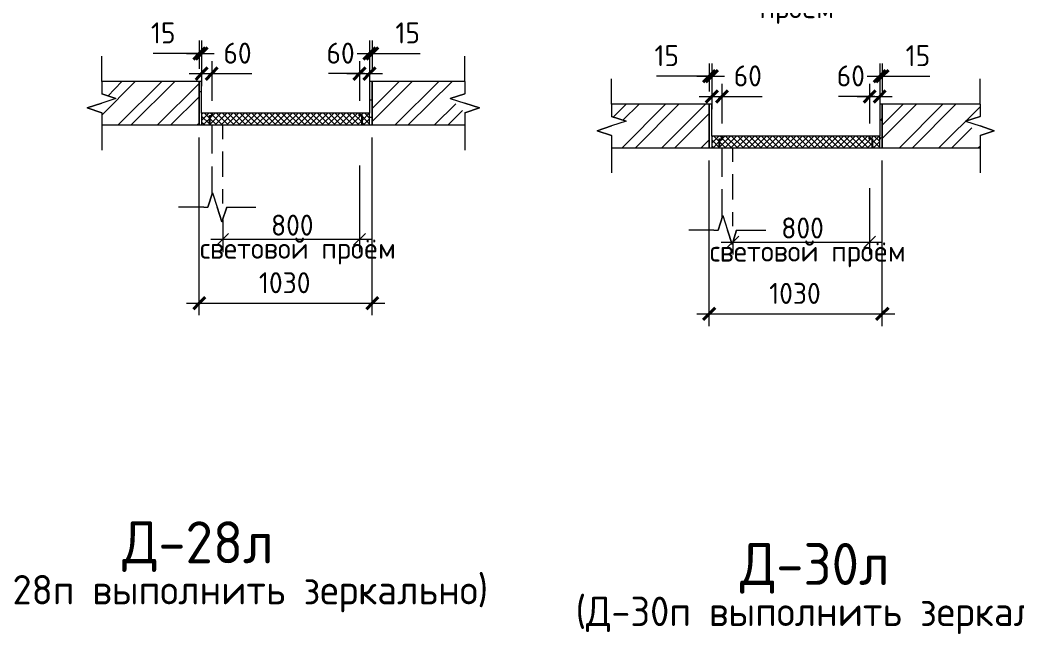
# Model space of a CAD drawing. Header units: millimetres. Extents: x -11345 to 411485, y -9810 to 73012.
# Drawn here: x -3405.1 to -3286.3, y 70207 to 70280.1 of the extents above; entities that cross this region are included whole.
import ezdxf

# ---------------------------------------------------------------- set-up
doc = ezdxf.new("R2010")
doc.units = ezdxf.units.MM
for name, color, linetype in [('PDF _0', 7, 'Continuous'), ('PDF _Аннотация', 7, 'Continuous'), ('PDF _Линии', 7, 'Continuous'), ('PDF _Размеры', 7, 'Continuous'), ('PDF _Размеры-50', 7, 'Continuous'), ('PDF _Текст', 7, 'Continuous'), ('PDF _Узлы', 7, 'Continuous')]:
    doc.layers.add(name, color=color, linetype=linetype)
doc.styles.add('PDF GOST Common', font='GOST_Common.ttf')

msp = doc.modelspace()

# ---------------------------------------------------------------- linework, layer by layer
at = {"layer": 'PDF _0', "lineweight": 20}
for points in [[(-3381.64156, 70253.27582), (-3380.24457, 70254.67281)], [(-3363.94634, 70254.67281), (-3365.34333, 70253.27582)], [(-3320.8936, 70252.97948), (-3319.45427, 70254.37648)], [(-3303.15604, 70254.37648), (-3304.55303, 70252.97948)]]:
    msp.add_lwpolyline(points, dxfattribs=at)
at = {"layer": 'PDF _Аннотация', "lineweight": 20}
for points in [[(-3395.35748, 70272.79136), (-3395.35748, 70275.79701)], [(-3352.09307, 70272.79136), (-3352.09307, 70275.79701)], [(-3334.60951, 70270.08205), (-3334.60951, 70273.0877)], [(-3290.71011, 70270.08205), (-3290.71011, 70273.0877)], [(-3393.66416, 70270.75938), (-3395.35748, 70271.30971), (-3393.66416, 70270.75938), (-3395.35748, 70270.20905), (-3397.09314, 70269.65872), (-3395.35748, 70269.06605), (-3397.09314, 70269.65872), (-3395.35748, 70270.20905)], [(-3353.82873, 70270.75938), (-3352.09307, 70271.30971), (-3353.82873, 70270.75938), (-3352.09307, 70270.20905), (-3350.35742, 70269.65872), (-3352.09307, 70269.06605), (-3350.35742, 70269.65872), (-3352.09307, 70270.20905)], [(-3332.87386, 70268.05006), (-3334.60951, 70268.60039), (-3332.87386, 70268.05006), (-3334.60951, 70267.49973), (-3336.34517, 70266.90707), (-3334.60951, 70266.35674), (-3336.34517, 70266.90707), (-3334.60951, 70267.49973)], [(-3292.44577, 70268.05006), (-3290.71011, 70268.60039), (-3292.44577, 70268.05006), (-3290.71011, 70267.49973), (-3289.01679, 70266.90707), (-3290.71011, 70266.35674), (-3289.01679, 70266.90707), (-3290.71011, 70267.49973)], [(-3395.35748, 70267.62673), (-3395.35748, 70264.62108)], [(-3352.09307, 70267.62673), (-3352.09307, 70264.62108)], [(-3334.60951, 70264.87508), (-3334.60951, 70261.91176)], [(-3290.71011, 70264.87508), (-3290.71011, 70261.91176)], [(-3382.14956, 70259.54111), (-3382.69989, 70257.80545), (-3382.14956, 70259.54111), (-3381.59923, 70257.80545), (-3381.0489, 70256.0698), (-3380.45624, 70257.80545), (-3381.0489, 70256.0698), (-3381.59923, 70257.80545)], [(-3383.20789, 70257.80545), (-3386.21353, 70257.80545)], [(-3379.99057, 70257.80545), (-3376.98492, 70257.80545)], [(-3321.35926, 70256.83179), (-3321.90959, 70255.09614), (-3321.35926, 70256.83179), (-3320.80893, 70255.09614), (-3320.2586, 70253.36048), (-3319.70827, 70255.09614), (-3320.2586, 70253.36048), (-3320.80893, 70255.09614)], [(-3322.41759, 70255.09614), (-3325.42324, 70255.09614)], [(-3319.24261, 70255.09614), (-3316.23696, 70255.09614)]]:
    msp.add_lwpolyline(points, dxfattribs=at)
at = {"layer": 'PDF _Линии', "lineweight": 9}
for points in [[(-3395.35748, 70267.62673), (-3383.75822, 70267.62673), (-3383.75822, 70272.79136), (-3395.35748, 70272.79136)], [(-3383.46188, 70269.02372), (-3383.46188, 70272.79136), (-3383.75822, 70272.79136), (-3383.75822, 70267.62673), (-3383.46188, 70267.62673)], [(-3363.43834, 70267.62673), (-3363.14201, 70267.62673), (-3363.14201, 70272.79136), (-3363.43834, 70272.79136), (-3363.43834, 70269.02372)], [(-3352.09307, 70272.79136), (-3363.14201, 70272.79136), (-3363.14201, 70267.62673), (-3352.09307, 70267.62673)], [(-3334.60951, 70264.87508), (-3322.96792, 70264.87508), (-3322.96792, 70270.08205), (-3334.60951, 70270.08205)], [(-3322.67159, 70266.27207), (-3322.67159, 70270.08205), (-3322.96792, 70270.08205), (-3322.96792, 70264.87508), (-3322.67159, 70264.87508)], [(-3302.64804, 70264.87508), (-3302.35171, 70264.87508), (-3302.35171, 70270.08205), (-3302.64804, 70270.08205), (-3302.64804, 70266.27207)], [(-3290.71011, 70270.08205), (-3302.35171, 70270.08205), (-3302.35171, 70264.87508), (-3290.71011, 70264.87508)]]:
    msp.add_lwpolyline(points, dxfattribs=at)
for points in [[(-3382.53056, 70267.62673), (-3382.53056, 70268.72739), (-3382.23423, 70268.72739), (-3382.23423, 70269.02372), (-3383.46188, 70269.02372), (-3383.46188, 70267.62673)], [(-3364.36967, 70267.62673), (-3364.36967, 70268.68506), (-3364.666, 70268.68506), (-3364.666, 70269.02372), (-3382.19189, 70269.02372), (-3382.19189, 70268.68506), (-3382.48822, 70268.68506), (-3382.48822, 70267.62673)], [(-3364.32733, 70267.62673), (-3363.43834, 70267.62673), (-3363.43834, 70269.02372), (-3364.62367, 70269.02372), (-3364.62367, 70268.72739), (-3364.32733, 70268.72739)], [(-3321.78259, 70264.87508), (-3321.78259, 70265.97574), (-3321.48626, 70265.97574), (-3321.48626, 70266.27207), (-3322.67159, 70266.27207), (-3322.67159, 70264.87508)], [(-3303.57937, 70264.87508), (-3303.57937, 70265.93341), (-3303.91803, 70265.93341), (-3303.91803, 70266.27207), (-3321.44393, 70266.27207), (-3321.44393, 70265.93341), (-3321.74026, 70265.93341), (-3321.74026, 70264.87508)], [(-3303.53703, 70264.87508), (-3302.64804, 70264.87508), (-3302.64804, 70266.27207), (-3303.8757, 70266.27207), (-3303.8757, 70265.97574), (-3303.53703, 70265.97574)]]:
    msp.add_lwpolyline(points, close=True, dxfattribs=at)
at = {"layer": 'PDF _Линии', "lineweight": 20}
for points in [[(-3382.23423, 70267.62673), (-3382.23423, 70264.19775)], [(-3380.9219, 70265.93341), (-3380.9219, 70267.62673)], [(-3380.9219, 70261.4461), (-3380.9219, 70264.45175)], [(-3321.48626, 70264.87508), (-3321.48626, 70261.4461)], [(-3320.17393, 70263.22409), (-3320.17393, 70264.87508)], [(-3382.23423, 70262.67376), (-3382.23423, 70259.24478)], [(-3320.17393, 70258.73678), (-3320.17393, 70261.74243)], [(-3380.9219, 70258.27112), (-3380.9219, 70259.96444)], [(-3321.48626, 70259.96444), (-3321.48626, 70256.53546)], [(-3320.17393, 70255.5618), (-3320.17393, 70257.21279)]]:
    msp.add_lwpolyline(points, dxfattribs=at)
at = {"layer": 'PDF _Размеры', "lineweight": 20}
for points in [[(-3364.62367, 70262.80076), (-3364.62367, 70252.47149)], [(-3303.8757, 70260.09144), (-3303.8757, 70252.17516)], [(-3380.9219, 70256.3238), (-3380.9219, 70252.47149)], [(-3382.36122, 70253.99548), (-3380.9219, 70253.99548), (-3364.62367, 70253.99548), (-3363.22667, 70253.99548)], [(-3321.57093, 70253.65681), (-3320.17393, 70253.65681), (-3303.8757, 70253.65681), (-3302.43637, 70253.65681)], [(-3320.17393, 70253.57215), (-3320.17393, 70252.17516)]]:
    msp.add_lwpolyline(points, dxfattribs=at)
at = {"layer": 'PDF _Размеры-50', "lineweight": 20}
for points in [[(-3383.75822, 70277.65967), (-3383.75822, 70276.13568), (-3383.75822, 70274.31536)], [(-3383.46188, 70277.65967), (-3383.46188, 70276.13568), (-3383.46188, 70274.31536), (-3383.46188, 70273.72269), (-3383.46188, 70272.24103)], [(-3363.43834, 70277.65967), (-3363.43834, 70276.13568), (-3363.43834, 70274.31536), (-3363.43834, 70273.72269), (-3363.43834, 70272.24103)], [(-3363.14201, 70277.65967), (-3363.14201, 70276.13568), (-3363.14201, 70274.31536)], [(-3383.58888, 70276.13568), (-3386.5522, 70276.13568), (-3389.21918, 70276.13568)], [(-3385.23987, 70276.13568), (-3381.93789, 70276.13568)], [(-3364.92, 70276.13568), (-3361.61802, 70276.13568)], [(-3363.26901, 70276.13568), (-3360.13636, 70276.13568), (-3357.42704, 70276.13568)], [(-3382.23423, 70275.20435), (-3382.23423, 70273.72269), (-3382.23423, 70270.50538)], [(-3364.62367, 70275.20435), (-3364.62367, 70273.72269), (-3364.62367, 70270.50538)], [(-3322.96792, 70274.95035), (-3322.96792, 70273.42636), (-3322.96792, 70271.60604)], [(-3322.67159, 70274.95035), (-3322.67159, 70273.42636), (-3322.67159, 70271.60604), (-3322.67159, 70271.01338), (-3322.67159, 70269.48938)], [(-3302.64804, 70274.95035), (-3302.64804, 70273.42636), (-3302.64804, 70271.60604), (-3302.64804, 70271.01338), (-3302.64804, 70269.48938)], [(-3302.35171, 70274.95035), (-3302.35171, 70273.42636), (-3302.35171, 70271.60604)], [(-3384.94354, 70273.72269), (-3380.75257, 70273.72269)], [(-3382.82689, 70273.72269), (-3380.62557, 70273.72269), (-3377.45059, 70273.72269)], [(-3364.031, 70273.72269), (-3365.174, 70273.72269), (-3368.34898, 70273.72269)], [(-3366.14766, 70273.72269), (-3361.91435, 70273.72269)], [(-3322.79858, 70273.42636), (-3326.56623, 70273.42636), (-3329.27555, 70273.42636)], [(-3324.44957, 70273.42636), (-3321.14759, 70273.42636)], [(-3304.17203, 70273.42636), (-3300.87005, 70273.42636)], [(-3302.52104, 70273.42636), (-3299.34606, 70273.42636), (-3296.67908, 70273.42636)], [(-3321.48626, 70272.49503), (-3321.48626, 70271.01338), (-3321.48626, 70267.79606)], [(-3303.8757, 70272.49503), (-3303.8757, 70271.01338), (-3303.8757, 70267.79606)], [(-3324.15324, 70271.01338), (-3319.96227, 70271.01338)], [(-3322.07892, 70271.01338), (-3319.83527, 70271.01338), (-3316.66029, 70271.01338)], [(-3303.2407, 70271.01338), (-3304.3837, 70271.01338), (-3307.55868, 70271.01338)], [(-3305.35736, 70271.01338), (-3301.16638, 70271.01338)], [(-3383.75822, 70244.9362), (-3383.75822, 70246.37552), (-3383.75822, 70266.10274)], [(-3363.14201, 70244.9362), (-3363.14201, 70246.37552), (-3363.14201, 70266.10274)], [(-3322.96792, 70243.62387), (-3322.96792, 70245.10553), (-3322.96792, 70263.39342)], [(-3302.35171, 70243.62387), (-3302.35171, 70245.10553), (-3302.35171, 70263.39342)], [(-3385.23987, 70246.37552), (-3361.61802, 70246.37552)], [(-3324.44957, 70245.10553), (-3300.87005, 70245.10553)]]:
    msp.add_lwpolyline(points, dxfattribs=at)
at = {"layer": 'PDF _Размеры-50', "lineweight": 40}
for points in [[(-3384.43555, 70275.41602), (-3383.75822, 70276.13568), (-3383.03855, 70276.85534)], [(-3384.13921, 70275.41602), (-3383.46188, 70276.13568), (-3382.74222, 70276.85534)], [(-3364.158, 70275.41602), (-3363.43834, 70276.13568), (-3362.71868, 70276.85534)], [(-3363.81934, 70275.41602), (-3363.14201, 70276.13568), (-3362.42235, 70276.85534)], [(-3384.13921, 70273.00303), (-3383.46188, 70273.72269), (-3382.74222, 70274.44235)], [(-3382.95389, 70273.00303), (-3382.23423, 70273.72269), (-3381.5569, 70274.44235)], [(-3365.34333, 70273.00303), (-3364.62367, 70273.72269), (-3363.94634, 70274.44235)], [(-3364.158, 70273.00303), (-3363.43834, 70273.72269), (-3362.71868, 70274.44235)], [(-3323.68758, 70272.7067), (-3322.96792, 70273.42636), (-3322.24825, 70274.14602)], [(-3323.39125, 70272.7067), (-3322.67159, 70273.42636), (-3321.95192, 70274.14602)], [(-3303.3677, 70272.7067), (-3302.64804, 70273.42636), (-3301.97071, 70274.14602)], [(-3303.07137, 70272.7067), (-3302.35171, 70273.42636), (-3301.63205, 70274.14602)], [(-3323.39125, 70270.29371), (-3322.67159, 70271.01338), (-3321.95192, 70271.73304)], [(-3322.16359, 70270.29371), (-3321.48626, 70271.01338), (-3320.7666, 70271.73304)], [(-3304.55303, 70270.29371), (-3303.8757, 70271.01338), (-3303.15604, 70271.73304)], [(-3303.3677, 70270.29371), (-3302.64804, 70271.01338), (-3301.97071, 70271.73304)], [(-3384.43555, 70245.65586), (-3383.75822, 70246.37552), (-3383.03855, 70247.09519)], [(-3363.81934, 70245.65586), (-3363.14201, 70246.37552), (-3362.42235, 70247.09519)], [(-3323.68758, 70244.38587), (-3322.96792, 70245.10553), (-3322.24825, 70245.82519)], [(-3303.07137, 70244.38587), (-3302.35171, 70245.10553), (-3301.63205, 70245.82519)]]:
    msp.add_lwpolyline(points, dxfattribs=at)
at = {"layer": 'PDF _Узлы', "lineweight": 9}
for points in [[(-3395.35748, 70268.76972), (-3391.37817, 70272.79136)], [(-3394.63782, 70271.05571), (-3392.94449, 70272.79136)], [(-3393.41016, 70267.62673), (-3388.20319, 70272.79136)], [(-3391.84383, 70267.62673), (-3386.63687, 70272.79136)], [(-3388.71119, 70267.62673), (-3383.75822, 70272.53737)], [(-3363.14201, 70269.57405), (-3359.92469, 70272.79136)], [(-3363.14201, 70272.7067), (-3363.05734, 70272.79136)], [(-3363.14201, 70268.00773), (-3358.35837, 70272.79136)], [(-3360.39036, 70267.62673), (-3355.18339, 70272.79136)], [(-3358.82403, 70267.62673), (-3353.61707, 70272.79136)], [(-3387.10253, 70267.62673), (-3383.75822, 70270.97104)], [(-3383.75822, 70271.60604), (-3383.46188, 70271.60604)], [(-3363.43834, 70270.59004), (-3363.14201, 70270.59004)], [(-3355.69139, 70267.62673), (-3353.1514, 70270.12438)], [(-3334.44018, 70268.51572), (-3332.87386, 70270.08205)], [(-3333.33952, 70264.87508), (-3328.17489, 70270.08205)], [(-3333.25485, 70268.17706), (-3331.30753, 70270.08205)], [(-3331.7732, 70264.87508), (-3326.60856, 70270.08205)], [(-3328.64055, 70264.87508), (-3323.43358, 70270.08205)], [(-3322.71392, 70269.91272), (-3322.67159, 70269.91272)], [(-3302.35171, 70267.5844), (-3299.85406, 70270.08205)], [(-3302.35171, 70266.01807), (-3298.28773, 70270.08205)], [(-3300.31972, 70264.87508), (-3295.15509, 70270.08205)], [(-3298.7534, 70264.87508), (-3293.58876, 70270.08205)], [(-3295.62075, 70264.87508), (-3290.71011, 70269.78572)], [(-3383.46188, 70268.85439), (-3383.29255, 70269.02372)], [(-3383.46188, 70268.13473), (-3382.57289, 70269.02372)], [(-3382.53056, 70267.75373), (-3383.46188, 70268.64272)], [(-3382.53056, 70268.43106), (-3383.12322, 70269.02372)], [(-3381.6839, 70267.62673), (-3382.48822, 70268.38872), (-3382.19189, 70268.68506), (-3381.85323, 70269.02372)], [(-3382.48822, 70267.66906), (-3381.1759, 70269.02372)], [(-3382.23423, 70268.85439), (-3382.40356, 70269.02372)], [(-3381.00657, 70267.62673), (-3382.19189, 70268.81206)], [(-3381.85323, 70267.62673), (-3380.45624, 70269.02372)], [(-3380.2869, 70267.62673), (-3381.6839, 70269.02372)], [(-3381.13357, 70267.62673), (-3379.73657, 70269.02372)], [(-3379.56724, 70267.62673), (-3380.96423, 70269.02372)], [(-3380.45624, 70267.62673), (-3379.05924, 70269.02372)], [(-3378.88991, 70267.62673), (-3380.2869, 70269.02372)], [(-3379.73657, 70267.62673), (-3378.33958, 70269.02372)], [(-3378.17025, 70267.62673), (-3379.56724, 70269.02372)], [(-3379.01691, 70267.62673), (-3377.61992, 70269.02372)], [(-3377.45059, 70267.62673), (-3378.84758, 70269.02372)], [(-3378.33958, 70267.62673), (-3376.90026, 70269.02372)], [(-3376.73093, 70267.62673), (-3378.17025, 70269.02372)], [(-3377.61992, 70267.62673), (-3376.22293, 70269.02372)], [(-3376.0536, 70267.62673), (-3377.45059, 70269.02372)], [(-3376.90026, 70267.62673), (-3375.50327, 70269.02372)], [(-3375.33393, 70267.62673), (-3376.73093, 70269.02372)], [(-3376.1806, 70267.62673), (-3374.7836, 70269.02372)], [(-3374.61427, 70267.62673), (-3376.01126, 70269.02372)], [(-3375.50327, 70267.62673), (-3374.10627, 70269.02372)], [(-3373.93694, 70267.62673), (-3375.33393, 70269.02372)], [(-3374.7836, 70267.62673), (-3373.38661, 70269.02372)], [(-3373.21728, 70267.62673), (-3374.61427, 70269.02372)], [(-3374.06394, 70267.62673), (-3372.66695, 70269.02372)], [(-3372.49762, 70267.62673), (-3373.89461, 70269.02372)], [(-3373.38661, 70267.62673), (-3371.94729, 70269.02372)], [(-3371.77796, 70267.62673), (-3373.21728, 70269.02372)], [(-3372.66695, 70267.62673), (-3371.26996, 70269.02372)], [(-3371.10063, 70267.62673), (-3372.49762, 70269.02372)], [(-3371.94729, 70267.62673), (-3370.5503, 70269.02372)], [(-3370.38096, 70267.62673), (-3371.77796, 70269.02372)], [(-3371.22763, 70267.62673), (-3369.83063, 70269.02372)], [(-3369.6613, 70267.62673), (-3371.05829, 70269.02372)], [(-3370.5503, 70267.62673), (-3369.1533, 70269.02372)], [(-3368.98397, 70267.62673), (-3370.38096, 70269.02372)], [(-3369.83063, 70267.62673), (-3368.43364, 70269.02372)], [(-3368.26431, 70267.62673), (-3369.6613, 70269.02372)], [(-3369.11097, 70267.62673), (-3367.71398, 70269.02372)], [(-3367.54465, 70267.62673), (-3368.94164, 70269.02372)], [(-3368.43364, 70267.62673), (-3366.99432, 70269.02372)], [(-3366.86732, 70267.62673), (-3368.26431, 70269.02372)], [(-3367.71398, 70267.62673), (-3366.31699, 70269.02372)], [(-3366.14766, 70267.62673), (-3367.54465, 70269.02372)], [(-3366.99432, 70267.62673), (-3365.59733, 70269.02372)], [(-3365.42799, 70267.62673), (-3366.82499, 70269.02372)], [(-3366.27466, 70267.62673), (-3364.87766, 70269.02372)], [(-3364.70833, 70267.62673), (-3366.10532, 70269.02372)], [(-3365.59733, 70267.62673), (-3364.539, 70268.68506)], [(-3364.36967, 70267.96539), (-3365.42799, 70269.02372)], [(-3364.666, 70268.98139), (-3364.70833, 70269.02372)], [(-3364.412, 70268.72739), (-3364.62367, 70268.93905)], [(-3364.49667, 70268.72739), (-3364.20033, 70269.02372)], [(-3364.32733, 70268.13473), (-3363.48067, 70269.02372)], [(-3363.43834, 70267.7114), (-3364.32733, 70268.64272)], [(-3363.43834, 70268.43106), (-3363.98867, 70269.02372)], [(-3354.08273, 70267.62673), (-3352.38941, 70269.32005)], [(-3327.07423, 70264.87508), (-3322.96792, 70268.98139)], [(-3302.39404, 70268.89672), (-3302.35171, 70268.89672)], [(-3383.96988, 70267.62673), (-3383.75822, 70267.83839)], [(-3383.12322, 70267.62673), (-3383.46188, 70267.92306)], [(-3383.29255, 70267.62673), (-3382.53056, 70268.34639)], [(-3382.57289, 70267.62673), (-3382.53056, 70267.62673)], [(-3382.40356, 70267.62673), (-3382.48822, 70267.7114)], [(-3364.87766, 70267.62673), (-3364.36967, 70268.09239)], [(-3364.031, 70267.62673), (-3364.32733, 70267.92306)], [(-3364.158, 70267.62673), (-3363.43834, 70268.34639)], [(-3363.48067, 70267.62673), (-3363.43834, 70267.62673)], [(-3363.43834, 70268.55806), (-3363.14201, 70268.55806)], [(-3302.39404, 70268.38872), (-3302.56337, 70268.09239)], [(-3322.67159, 70266.14507), (-3322.54459, 70266.27207)], [(-3322.67159, 70265.42541), (-3321.82492, 70266.27207)], [(-3322.50225, 70264.87508), (-3321.78259, 70265.63707), (-3322.41759, 70266.27207)], [(-3321.74026, 70264.95974), (-3320.42793, 70266.27207)], [(-3321.48626, 70266.0604), (-3321.69792, 70266.27207)], [(-3321.44393, 70265.97574), (-3321.10526, 70266.27207)], [(-3321.10526, 70264.87508), (-3319.70827, 70266.27207)], [(-3319.6236, 70264.87508), (-3321.0206, 70266.27207)], [(-3320.3856, 70264.87508), (-3318.98861, 70266.27207)], [(-3318.90394, 70264.87508), (-3320.30093, 70266.27207)], [(-3319.66594, 70264.87508), (-3318.26895, 70266.27207)], [(-3318.18428, 70264.87508), (-3319.58127, 70266.27207)], [(-3318.98861, 70264.87508), (-3317.59162, 70266.27207)], [(-3317.46462, 70264.87508), (-3318.86161, 70266.27207)], [(-3318.26895, 70264.87508), (-3316.87195, 70266.27207)], [(-3316.78729, 70264.87508), (-3318.18428, 70266.27207)], [(-3317.54928, 70264.87508), (-3316.15229, 70266.27207)], [(-3316.06763, 70264.87508), (-3317.46462, 70266.27207)], [(-3316.87195, 70264.87508), (-3315.47496, 70266.27207)], [(-3315.34796, 70264.87508), (-3316.74495, 70266.27207)], [(-3316.15229, 70264.87508), (-3314.7553, 70266.27207)], [(-3314.67063, 70264.87508), (-3316.06763, 70266.27207)], [(-3315.43263, 70264.87508), (-3314.03564, 70266.27207)], [(-3313.95097, 70264.87508), (-3315.34796, 70266.27207)], [(-3314.71297, 70264.87508), (-3313.31598, 70266.27207)], [(-3313.23131, 70264.87508), (-3314.6283, 70266.27207)], [(-3314.03564, 70264.87508), (-3312.63865, 70266.27207)], [(-3312.51165, 70264.87508), (-3313.90864, 70266.27207)], [(-3313.31598, 70264.87508), (-3311.91898, 70266.27207)], [(-3311.83432, 70264.87508), (-3313.23131, 70266.27207)], [(-3312.59631, 70264.87508), (-3311.19932, 70266.27207)], [(-3311.11466, 70264.87508), (-3312.51165, 70266.27207)], [(-3311.91898, 70264.87508), (-3310.52199, 70266.27207)], [(-3310.39499, 70264.87508), (-3311.79198, 70266.27207)], [(-3311.19932, 70264.87508), (-3309.80233, 70266.27207)], [(-3309.71766, 70264.87508), (-3311.11466, 70266.27207)], [(-3310.47966, 70264.87508), (-3309.08267, 70266.27207)], [(-3308.998, 70264.87508), (-3310.39499, 70266.27207)], [(-3309.76, 70264.87508), (-3308.36301, 70266.27207)], [(-3308.27834, 70264.87508), (-3309.67533, 70266.27207)], [(-3309.08267, 70264.87508), (-3307.68568, 70266.27207)], [(-3307.55868, 70264.87508), (-3308.95567, 70266.27207)], [(-3308.36301, 70264.87508), (-3306.96601, 70266.27207)], [(-3306.88135, 70264.87508), (-3308.27834, 70266.27207)], [(-3307.64334, 70264.87508), (-3306.24635, 70266.27207)], [(-3306.16169, 70264.87508), (-3307.55868, 70266.27207)], [(-3306.96601, 70264.87508), (-3305.56902, 70266.27207)], [(-3305.44202, 70264.87508), (-3306.83901, 70266.27207)], [(-3306.24635, 70264.87508), (-3304.84936, 70266.27207)], [(-3304.76469, 70264.87508), (-3306.16169, 70266.27207)], [(-3305.52669, 70264.87508), (-3304.1297, 70266.27207)], [(-3304.04503, 70264.87508), (-3305.44202, 70266.27207)], [(-3303.57937, 70265.17141), (-3304.72236, 70266.27207)], [(-3303.91803, 70266.1874), (-3304.04503, 70266.27207)], [(-3303.8757, 70266.14507), (-3303.70637, 70265.97574), (-3303.41004, 70266.27207)], [(-3303.53703, 70265.46774), (-3302.73271, 70266.27207)], [(-3303.41004, 70264.87508), (-3302.64804, 70265.63707), (-3303.32537, 70266.27207)], [(-3302.39404, 70266.86473), (-3302.35171, 70266.86473)], [(-3294.05443, 70264.87508), (-3291.68377, 70267.28806)], [(-3323.94158, 70264.87508), (-3322.96792, 70265.84874)], [(-3321.82492, 70264.87508), (-3321.78259, 70264.91741), (-3322.67159, 70265.84874)], [(-3322.41759, 70264.87508), (-3322.67159, 70265.12908)], [(-3321.74026, 70265.67941), (-3321.44393, 70265.93341)], [(-3321.0206, 70264.87508), (-3321.74026, 70265.59474)], [(-3320.30093, 70264.87508), (-3321.44393, 70266.01807)], [(-3304.80703, 70264.87508), (-3303.7487, 70265.93341)], [(-3304.1297, 70264.87508), (-3303.57937, 70265.42541)], [(-3303.57937, 70265.84874), (-3303.66403, 70265.93341)], [(-3302.64804, 70264.91741), (-3303.53703, 70265.80641)], [(-3303.32537, 70264.87508), (-3303.53703, 70265.12908)], [(-3302.52104, 70266.10274), (-3302.64804, 70265.89107)], [(-3290.92178, 70264.87508), (-3290.71011, 70265.08674)], [(-3321.74026, 70264.87508), (-3321.74026, 70264.87508)], [(-3302.69037, 70264.87508), (-3302.64804, 70264.95974)]]:
    msp.add_lwpolyline(points, dxfattribs=at)
at = {"layer": 'PDF _Узлы', "lineweight": 20}
for points in [[(-3395.35748, 70272.79136), (-3395.35748, 70271.30971)], [(-3352.09307, 70272.79136), (-3352.09307, 70271.30971)], [(-3334.60951, 70270.08205), (-3334.60951, 70268.60039)], [(-3290.71011, 70270.08205), (-3290.71011, 70268.60039)], [(-3395.35748, 70269.06605), (-3395.35748, 70267.62673)], [(-3352.09307, 70269.06605), (-3352.09307, 70267.62673)], [(-3334.60951, 70266.35674), (-3334.60951, 70264.87508)], [(-3290.71011, 70266.35674), (-3290.71011, 70264.87508)], [(-3383.20789, 70257.80545), (-3382.69989, 70257.80545)], [(-3380.45624, 70257.80545), (-3379.99057, 70257.80545)], [(-3322.41759, 70255.09614), (-3321.90959, 70255.09614)], [(-3319.70827, 70255.09614), (-3319.24261, 70255.09614)]]:
    msp.add_lwpolyline(points, dxfattribs=at)

# ---------------------------------------------------------------- texts
at = {"layer": 'PDF _Текст', "attachment_point": 4, "style": 'PDF GOST Common'}
for s, insert, char_height in [('проём', (-3316.97398, 70281.24429), 2.501511), ('15', (-3389.49351, 70278.5772), 2.501511), ('15', (-3360.36715, 70278.5772), 2.501511), ('60', (-3380.85722, 70276.1641), 2.501511), ('60', (-3368.58011, 70276.1641), 2.501511), ('15', (-3329.50508, 70275.86777), 2.501511), ('15', (-3299.57439, 70275.86777), 2.501511), ('60', (-3320.06442, 70273.45469), 2.501511), ('60', (-3307.78735, 70273.45469), 2.501511), ('800', (-3375.18433, 70255.67407), 2.501511), ('800', (-3314.39157, 70255.3354), 2.501511), ('световой проём', (-3383.65129, 70252.58363), 2.501511), ('световой проём', (-3322.90086, 70252.24495), 2.501511), ('1030', (-3376.62374, 70248.81585), 2.501511), ('1030', (-3315.83094, 70247.54578), 2.501511), ('Д-28л', (-3392.91609, 70217.37886), 5.000114), ('Д-30л', (-3319.29586, 70214.79644), 5.000114), ('(Д-28п выполнить зеркально)', (-3412.51708, 70211.77106), 3.5000872), ('(Д-30п выполнить зеркально)', (-3338.89685, 70209.18864), 3.5000872)]:
    msp.add_mtext(s, dxfattribs=dict(at, insert=insert, char_height=char_height))

doc.saveas('drawing.dxf')
